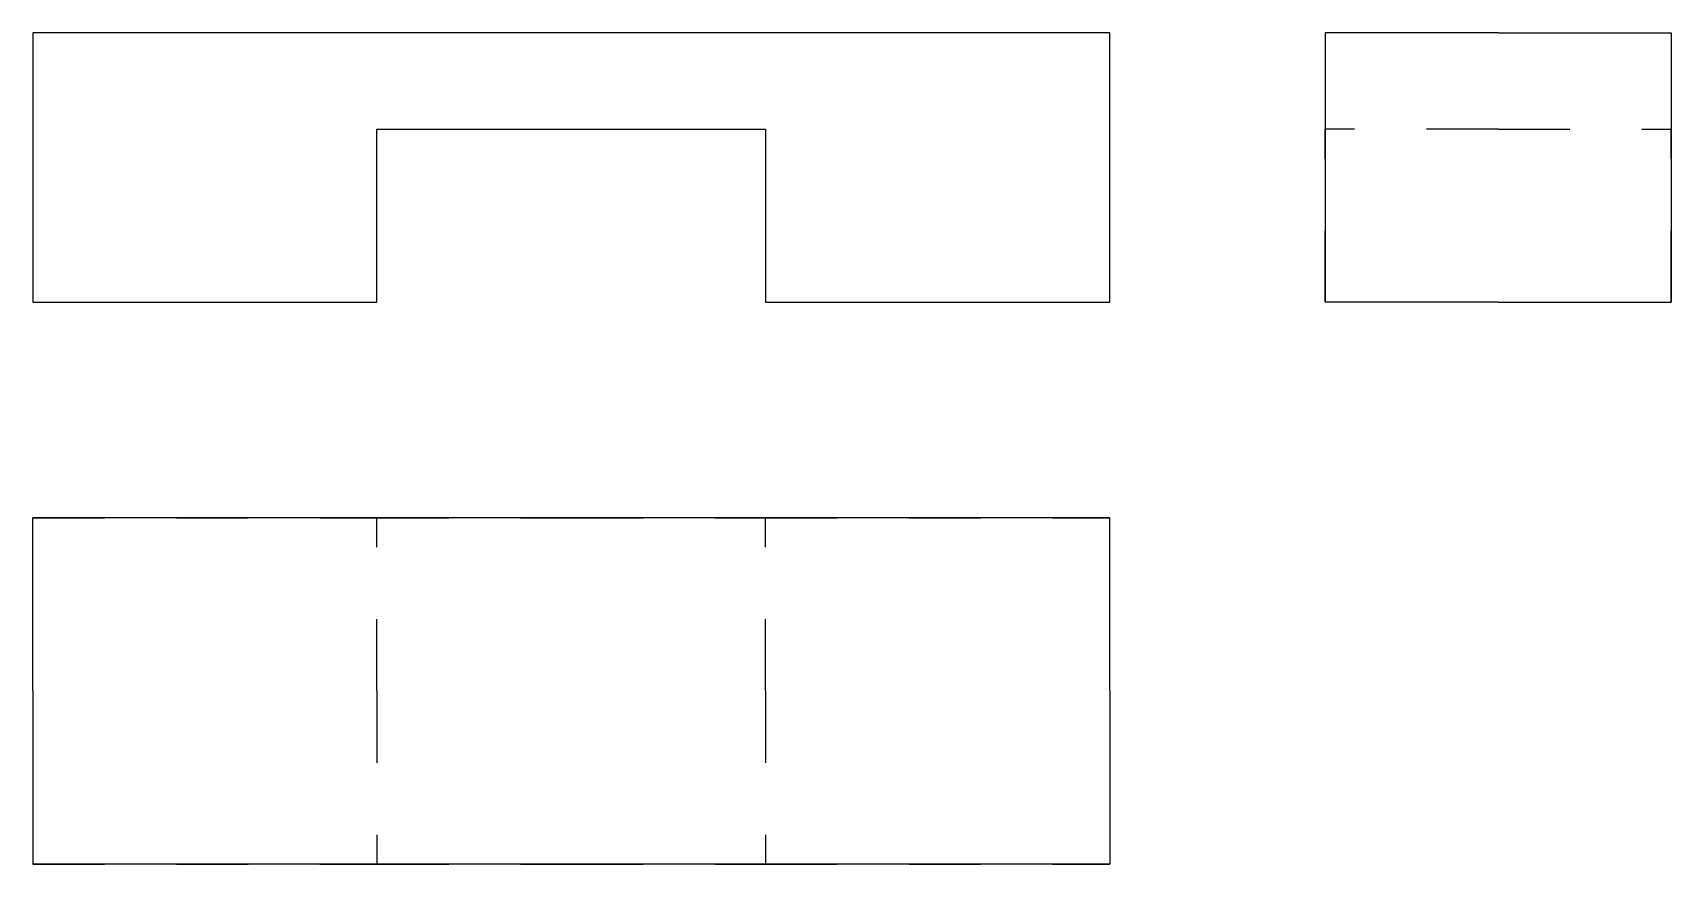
# Model space of a CAD drawing. Extents: x 0 to 2.28, y 0 to 1.16.
import ezdxf

# ---------------------------------------------------------------- set-up
doc = ezdxf.new("R2010")
doc.units = 0
doc.linetypes.add('HIDDEN', pattern=[0.075, 0.050025, -0.024975])
for name, color, linetype in [('FRONT', 7, 'CONTINUOUS'), ('LEFT', 7, 'CONTINUOUS'), ('LEFT_HID', 7, 'HIDDEN'), ('TOP', 7, 'CONTINUOUS'), ('TOP_HID', 7, 'HIDDEN')]:
    doc.layers.add(name, color=color, linetype=linetype)

msp = doc.modelspace()

# ---------------------------------------------------------------- linework, layer by layer
at = {"layer": 'FRONT'}
for p, q in [((0, 1.157143), (0, 0.782143)), ((0.75, 1.157143), (0, 1.157143)), ((1.5, 1.157143), (0.75, 1.157143)), ((1.5, 0.782143), (1.5, 1.157143)), ((0.479464, 0.782143), (0.479464, 1.023214)), ((0.479464, 1.023214), (0.75, 1.023214)), ((0.75, 1.023214), (1.020536, 1.023214)), ((1.020536, 1.023214), (1.020536, 0.782143)), ((0, 0.782143), (0.479464, 0.782143)), ((1.020536, 0.782143), (1.5, 0.782143))]:
    msp.add_line(p, q, dxfattribs=at)
at = {"layer": 'LEFT'}
for p, q in [((2.041071, 1.157143), (1.8, 1.157143)), ((1.8, 1.157143), (1.8, 0.782143)), ((2.041071, 1.157143), (2.282143, 1.157143)), ((2.282143, 1.157143), (2.282143, 0.782143)), ((2.041071, 0.782143), (1.8, 0.782143)), ((2.041071, 0.782143), (2.282143, 0.782143))]:
    msp.add_line(p, q, dxfattribs=at)
at = {"layer": 'LEFT_HID', "linetype": 'HIDDEN'}
for p, q in [((1.8, 0.782143), (1.8, 1.023214)), ((2.041071, 1.023214), (1.8, 1.023214)), ((1.8, 1.023214), (1.8, 0.782143)), ((2.041071, 1.023214), (1.8, 1.023214)), ((2.041071, 1.023214), (1.8, 1.023214)), ((2.041071, 1.023214), (2.282143, 1.023214)), ((2.041071, 1.023214), (2.282143, 1.023214)), ((2.041071, 1.023214), (2.282143, 1.023214)), ((2.282143, 0.782143), (2.282143, 1.023214)), ((2.282143, 1.023214), (2.282143, 0.782143))]:
    msp.add_line(p, q, dxfattribs=at)
at = {"layer": 'TOP'}
for p, q in [((0, 0.241071), (0, 0.482143)), ((0.75, 0.482143), (0, 0.482143)), ((1.5, 0.482143), (0.75, 0.482143)), ((1.5, 0.241071), (1.5, 0.482143)), ((0, 0.241071), (0, 0)), ((1.5, 0.241071), (1.5, 0)), ((0.75, 0), (0, 0)), ((1.5, 0), (0.75, 0))]:
    msp.add_line(p, q, dxfattribs=at)
at = {"layer": 'TOP_HID', "linetype": 'HIDDEN'}
for p, q in [((0, 0.482143), (0.479464, 0.482143)), ((0.479464, 0.241071), (0.479464, 0.482143)), ((0.479464, 0.241071), (0.479464, 0.482143)), ((0.479464, 0.482143), (0.75, 0.482143)), ((0.75, 0.482143), (1.020536, 0.482143)), ((1.020536, 0.482143), (1.5, 0.482143)), ((1.020536, 0.241071), (1.020536, 0.482143)), ((1.020536, 0.241071), (1.020536, 0.482143)), ((0.479464, 0.241071), (0.479464, 0)), ((0.479464, 0.241071), (0.479464, 0)), ((1.020536, 0.241071), (1.020536, 0)), ((1.020536, 0.241071), (1.020536, 0)), ((0, 0), (0.479464, 0)), ((0.479464, 0), (0.75, 0)), ((0.75, 0), (1.020536, 0)), ((1.020536, 0), (1.5, 0))]:
    msp.add_line(p, q, dxfattribs=at)

doc.saveas('drawing.dxf')
